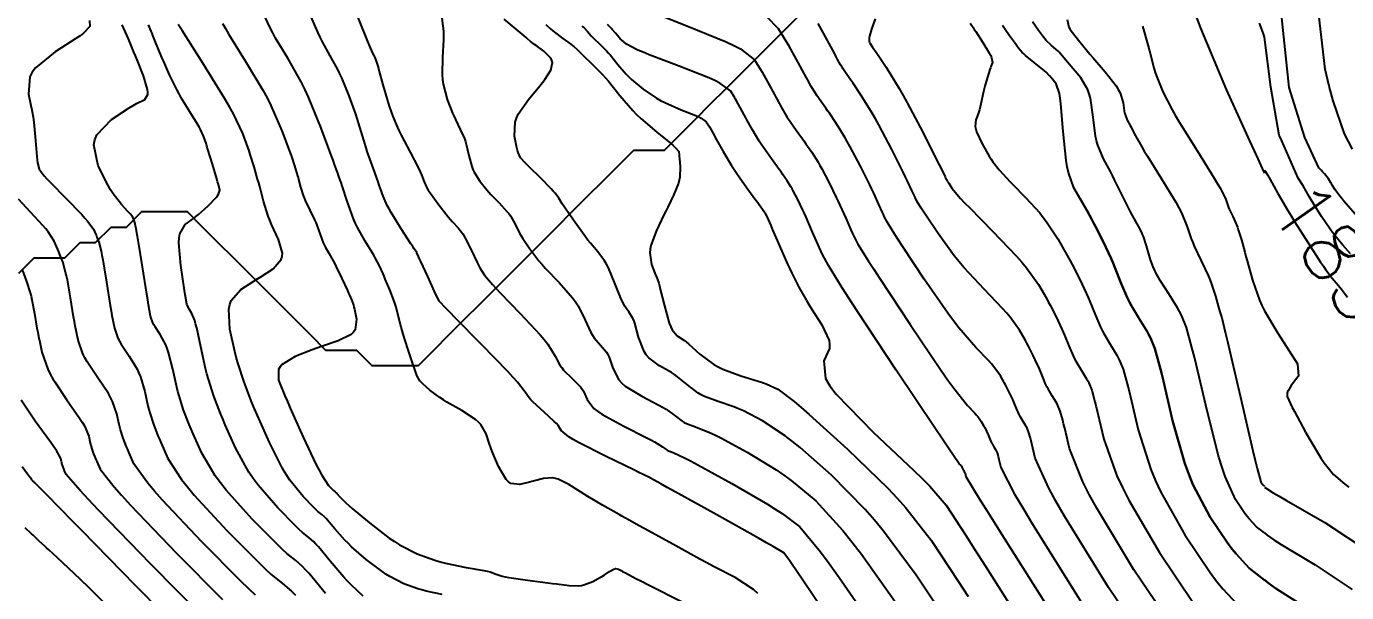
# Model space of a CAD drawing. Header units: metres. Extents: x 837117 to 838479, y 1189012 to 1191015.
# Drawn here: x 837919.5 to 838005.3, y 1189272.6 to 1189309.5 of the extents above; entities that cross this region are included whole.
import ezdxf

# ---------------------------------------------------------------- set-up
doc = ezdxf.new("R2010")
doc.units = ezdxf.units.M
doc.header["$LTSCALE"] = 0.3
for name, color, linetype in [('COTAS 10', 1, 'Continuous'), ('COTAS INT', 252, 'Continuous'), ('DRENAJE', 5, 'Continuous')]:
    doc.layers.add(name, color=color, linetype=linetype)
doc.styles.get("Standard").update_dxf_attribs({"font": 'simplex.shx'})

msp = doc.modelspace()

# ---------------------------------------------------------------- linework, layer by layer
at = {"layer": 'COTAS 10'}
for points in [[(837940.883, 1189310.4), (837941.536, 1189308.789), (837941.668, 1189308.47), (837941.778, 1189308.207), (837942.001, 1189307.715), (837942.085, 1189307.566), (837942.108, 1189307.518), (837942.131, 1189307.467), (837942.215, 1189307.261), (837942.336, 1189306.879), (837942.383, 1189306.717), (837942.436, 1189306.53), (837942.675, 1189305.655), (837942.94, 1189304.71), (837943.009, 1189304.479), (837943.077, 1189304.262), (837943.306, 1189303.592), (837943.613, 1189302.882), (837943.729, 1189302.641), (837943.859, 1189302.379), (837944.442, 1189301.272), (837944.991, 1189300.226), (837945.1, 1189300.004), (837945.19, 1189299.811), (837945.357, 1189299.356), (837945.53, 1189298.966), (837945.623, 1189298.814), (837945.735, 1189298.642), (837946.305, 1189297.862), (837946.921, 1189297.079), (837947.063, 1189296.906), (837947.193, 1189296.752), (837947.558, 1189296.353), (837947.864, 1189295.961), (837947.956, 1189295.811), (837948.052, 1189295.643), (837948.425, 1189294.89), (837948.796, 1189294.114), (837948.89, 1189293.933), (837948.98, 1189293.766), (837949.275, 1189293.285), (837949.797, 1189292.667), (837950.031, 1189292.414), (837950.302, 1189292.125), (837951.605, 1189290.786), (837952.899, 1189289.406), (837953.165, 1189289.091), (837953.391, 1189288.805), (837953.876, 1189288.016), (837954.182, 1189287.429), (837954.295, 1189287.27), (837954.42, 1189287.113), (837954.977, 1189286.559), (837955.514, 1189286.022), (837955.627, 1189285.875), (837955.724, 1189285.728), (837955.946, 1189285.206), (837956.387, 1189284.622), (837956.622, 1189284.437), (837956.906, 1189284.243), (837958.341, 1189283.455), (837959.793, 1189282.731), (837960.089, 1189282.575), (837960.338, 1189282.44), (837960.852, 1189282.114), (837961.087, 1189281.937), (837961.16, 1189281.896), (837961.236, 1189281.858), (837961.54, 1189281.747), (837962.326, 1189281.384), (837962.706, 1189281.186), (837963.156, 1189280.947), (837965.368, 1189279.732), (837967.669, 1189278.393), (837968.176, 1189278.076), (837968.626, 1189277.781), (837969.78, 1189276.91), (837971.119, 1189275.292), (837971.685, 1189274.526), (837972.336, 1189273.624), (837975.392, 1189269.219)], [(838000, 1189299.902), (837999.985, 1189299.956), (837999.983, 1189299.963), (837999.982, 1189299.964), (837999.982, 1189299.966), (837999.979, 1189299.971), (837999.977, 1189299.976), (837999.977, 1189299.977), (837999.976, 1189299.978), (837999.975, 1189299.982), (837999.972, 1189299.989), (837999.97, 1189299.992), (837999.968, 1189299.996), (837999.957, 1189300.013), (837999.574, 1189300.845), (837999.337, 1189301.362), (837999.044, 1189302.003), (837997.513, 1189305.355), (837995.843, 1189309.343), (837995.462, 1189310.385)], [(837941.39, 1189272.419), (837940.599, 1189273.15), (837940.369, 1189273.387), (837940.134, 1189273.64), (837939.247, 1189274.682), (837938.474, 1189275.612), (837938.311, 1189275.795), (837938.171, 1189275.946), (837937.851, 1189276.22), (837937.434, 1189276.554), (837937.233, 1189276.743), (837936.995, 1189276.973), (837935.828, 1189278.15), (837934.551, 1189279.631), (837934.244, 1189280.053), (837933.957, 1189280.479), (837933.089, 1189282.061), (837932.424, 1189283.558), (837932.265, 1189283.931), (837932.117, 1189284.286), (837931.675, 1189285.42), (837931.321, 1189286.528), (837931.228, 1189286.867), (837931.138, 1189287.22), (837930.833, 1189288.613), (837930.564, 1189289.856), (837930.496, 1189290.115), (837930.432, 1189290.336), (837930.223, 1189290.829), (837930.063, 1189291.068), (837930.028, 1189291.13), (837929.999, 1189291.19), (837929.929, 1189291.392), (837929.841, 1189291.893), (837929.8, 1189292.141), (837929.753, 1189292.437), (837929.521, 1189293.901), (837929.397, 1189295.392), (837929.418, 1189295.704), (837929.462, 1189295.973), (837929.818, 1189296.581), (837930.357, 1189296.964), (837930.516, 1189297.09), (837930.679, 1189297.225), (837931.305, 1189297.788), (837931.821, 1189298.324), (837931.915, 1189298.441), (837931.988, 1189298.546), (837932.078, 1189298.814), (837931.975, 1189299.181), (837931.926, 1189299.348), (837931.869, 1189299.544), (837931.59, 1189300.488), (837931.297, 1189301.457), (837931.231, 1189301.668), (837931.172, 1189301.855), (837931.013, 1189302.326), (837930.805, 1189302.755), (837930.715, 1189302.916), (837930.611, 1189303.095), (837930.118, 1189303.892), (837929.561, 1189304.819), (837929.416, 1189305.08), (837929.275, 1189305.343), (837928.801, 1189306.307), (837928.395, 1189307.208), (837928.298, 1189307.431), (837928.207, 1189307.642), (837927.934, 1189308.312), (837927.716, 1189308.865), (837927.66, 1189309.004), (837927.606, 1189309.137), (837927.427, 1189309.564)], [(837986.551, 1189270.683), (837982.824, 1189276.576), (837982.11, 1189277.712), (837981.534, 1189278.633), (837980.604, 1189280.165), (837980.578, 1189280.275), (837980.572, 1189280.298), (837980.567, 1189280.319), (837980.554, 1189280.367), (837980.542, 1189280.396), (837980.537, 1189280.405), (837980.533, 1189280.414), (837980.511, 1189280.448), (837980.489, 1189280.486), (837980.483, 1189280.496), (837980.478, 1189280.507), (837980.46, 1189280.549), (837980.442, 1189280.593), (837980.437, 1189280.606), (837980.431, 1189280.618), (837980.409, 1189280.666), (837980.383, 1189280.716), (837980.367, 1189280.746), (837980.336, 1189280.802), (837980.286, 1189280.87), (837980.267, 1189280.893), (837980.245, 1189280.918), (837980.146, 1189281.021), (837979.448, 1189282.024), (837979.048, 1189282.616), (837978.559, 1189283.345), (837976.047, 1189287.112), (837973.487, 1189290.985), (837972.968, 1189291.781), (837972.531, 1189292.457), (837971.637, 1189293.898), (837971.261, 1189294.634), (837971.151, 1189294.865), (837971.038, 1189295.109), (837970.607, 1189296.086), (837970.185, 1189297.054), (837970.079, 1189297.29), (837969.976, 1189297.514), (837969.641, 1189298.21), (837969.349, 1189298.766), (837969.274, 1189298.901), (837969.201, 1189299.029), (837968.957, 1189299.423), (837968.663, 1189299.847), (837968.558, 1189299.993), (837968.443, 1189300.153), (837967.945, 1189300.833), (837967.412, 1189301.586), (837967.275, 1189301.792), (837967.143, 1189301.996), (837966.708, 1189302.721), (837966.338, 1189303.382), (837966.248, 1189303.545), (837966.164, 1189303.7), (837965.902, 1189304.186), (837965.665, 1189304.613), (837965.597, 1189304.73), (837965.527, 1189304.847), (837965.262, 1189305.265), (837964.586, 1189305.764), (837964.256, 1189305.932), (837963.864, 1189306.113), (837961.934, 1189306.874), (837959.989, 1189307.607), (837959.588, 1189307.771), (837959.247, 1189307.917), (837958.509, 1189308.302), (837958.186, 1189308.575), (837958.107, 1189308.651), (837958.031, 1189308.728), (837957.793, 1189309.004), (837957.587, 1189309.261), (837957.531, 1189309.325), (837957.477, 1189309.385), (837957.285, 1189309.579)], [(837980.861, 1189309.663), (837981.041, 1189309.387), (837981.123, 1189309.262), (837981.219, 1189309.115), (837981.682, 1189308.413), (837982.114, 1189307.702), (837982.19, 1189307.551), (837982.247, 1189307.42), (837982.297, 1189307.111), (837982.203, 1189306.855), (837982.17, 1189306.757), (837982.134, 1189306.647), (837981.976, 1189306.152), (837981.809, 1189305.567), (837981.766, 1189305.4), (837981.726, 1189305.231), (837981.591, 1189304.606), (837981.46, 1189304.028), (837981.421, 1189303.89), (837981.38, 1189303.761), (837981.223, 1189303.375), (837981.184, 1189302.939), (837981.219, 1189302.779), (837981.273, 1189302.603), (837981.63, 1189301.823), (837982.094, 1189301.021), (837982.215, 1189300.83), (837982.333, 1189300.653), (837982.734, 1189300.124), (837983.231, 1189299.58), (837983.41, 1189299.393), (837983.606, 1189299.19), (837984.464, 1189298.324), (837985.376, 1189297.324), (837985.607, 1189297.036), (837985.828, 1189296.743), (837986.549, 1189295.645), (837987.169, 1189294.551), (837987.328, 1189294.261), (837987.48, 1189293.976), (837987.982, 1189292.994), (837988.416, 1189292.069), (837988.526, 1189291.821), (837988.632, 1189291.575), (837988.977, 1189290.715), (837989.324, 1189289.904), (837989.43, 1189289.689), (837989.541, 1189289.479), (837989.981, 1189288.753), (837990.394, 1189288.084), (837990.488, 1189287.909), (837990.574, 1189287.739), (837990.813, 1189287.16), (837991.073, 1189286.223), (837991.173, 1189285.826), (837991.284, 1189285.37), (837991.786, 1189283.229), (837992.601, 1189280.644), (837992.911, 1189279.908), (837993.257, 1189279.163), (837994.807, 1189276.402), (837996.468, 1189273.944), (837996.882, 1189273.391), (837997.278, 1189272.893), (837998.545, 1189271.553)], [(838000, 1189300.096), (838000.018, 1189300.068), (838000.036, 1189300.042), (838000.04, 1189300.036), (838000.045, 1189300.03), (838000.06, 1189300.014), (838000.189, 1189299.794), (838000.265, 1189299.66), (838000.359, 1189299.494), (838000.844, 1189298.633), (838001.513, 1189297.483), (838001.722, 1189297.136), (838001.943, 1189296.777), (838002.826, 1189295.375), (838003.645, 1189294.123), (838003.825, 1189293.858), (838003.984, 1189293.628), (838004.388, 1189293.094), (838004.656, 1189292.787), (838004.802, 1189292.613), (838005.061, 1189292.292), (838005.314, 1189291.952), (838005.383, 1189291.853)], [(837931.058, 1189270.99), (837927.584, 1189274.494), (837924.189, 1189278.012), (837923.531, 1189278.705), (837922.996, 1189279.277), (837922.081, 1189280.328), (837921.975, 1189280.566), (837921.95, 1189280.625), (837921.926, 1189280.681), (837921.856, 1189280.861), (837921.799, 1189281.038), (837921.785, 1189281.092), (837921.77, 1189281.148), (837921.722, 1189281.369), (837921.441, 1189281.883), (837921.28, 1189282.124), (837921.083, 1189282.407), (837920.071, 1189283.784), (837919.15, 1189285.16)]]:
    msp.add_lwpolyline(points, dxfattribs=at)
at = {"layer": 'COTAS INT'}
for points in [[(838005.723, 1189301.466), (838005.188, 1189302.469), (838004.449, 1189304.613), (838004.202, 1189305.564), (838003.937, 1189306.67), (838003.095, 1189314.003)], [(838006.504, 1189296.544), (838005.152, 1189298.096), (838005.014, 1189298.261), (838004.892, 1189298.412), (838004.583, 1189298.831), (838004.391, 1189299.135), (838004.343, 1189299.213), (838004.297, 1189299.289), (838004.152, 1189299.539), (838003.905, 1189299.86), (838003.796, 1189299.98), (838003.669, 1189300.114), (838003.52, 1189300.261), (838002.613, 1189302.238), (838001.592, 1189305.482), (838000.871, 1189312.511)], [(837923.6, 1189309.846), (837923.621, 1189309.444), (837923.204, 1189309.017), (837922.982, 1189308.85), (837922.714, 1189308.661), (837921.361, 1189307.8), (837920.089, 1189306.77), (837919.872, 1189306.474), (837919.712, 1189306.175), (837919.625, 1189305.054), (837919.874, 1189303.89), (837919.928, 1189303.563), (837919.975, 1189303.234), (837920.089, 1189302.026), (837920.167, 1189300.997), (837920.191, 1189300.781), (837920.216, 1189300.594), (837920.318, 1189300.165), (837920.65, 1189299.733), (837920.82, 1189299.543), (837921.025, 1189299.324), (837922.051, 1189298.279), (837923.086, 1189297.214), (837923.297, 1189296.982), (837923.476, 1189296.777), (837923.849, 1189296.262), (837923.999, 1189295.929), (837924.038, 1189295.838), (837924.076, 1189295.748), (837924.201, 1189295.427), (837924.348, 1189294.834), (837924.399, 1189294.572), (837924.455, 1189294.268), (837924.695, 1189292.819), (837924.939, 1189291.312), (837924.996, 1189290.972), (837925.05, 1189290.665), (837925.21, 1189289.833), (837925.437, 1189289.18), (837925.533, 1189288.986), (837925.644, 1189288.785), (837926.162, 1189288.011), (837926.692, 1189287.164), (837926.81, 1189286.918), (837926.915, 1189286.667), (837927.189, 1189285.715), (837927.391, 1189284.791), (837927.451, 1189284.557), (837927.512, 1189284.332), (837927.747, 1189283.596), (837928.041, 1189282.844), (837928.139, 1189282.608), (837928.244, 1189282.361), (837928.686, 1189281.367), (837929.573, 1189279.998), (837929.959, 1189279.514), (837930.406, 1189278.984), (837932.53, 1189276.688), (837934.62, 1189274.58), (837935.046, 1189274.168), (837935.406, 1189273.83), (837936.152, 1189273.232), (837936.726, 1189272.741), (837936.977, 1189272.471)], [(837967.048, 1189272.582), (837966.758, 1189272.839), (837965.569, 1189273.618), (837964.158, 1189274.35), (837963.728, 1189274.579), (837963.28, 1189274.819), (837961.518, 1189275.781), (837959.942, 1189276.651), (837959.328, 1189276.991), (837958.684, 1189277.347), (837958.209, 1189277.614), (837958.032, 1189277.715), (837957.835, 1189277.829), (837956.956, 1189278.337), (837956.005, 1189278.897), (837955.762, 1189279.043), (837955.528, 1189279.186), (837954.754, 1189279.668), (837954.065, 1189280.008), (837953.885, 1189280.06), (837953.708, 1189280.094), (837953.108, 1189280.067), (837952.525, 1189279.918), (837952.36, 1189279.875), (837952.194, 1189279.831), (837951.579, 1189279.666), (837950.985, 1189279.741), (837950.832, 1189279.849), (837950.683, 1189279.995), (837950.187, 1189280.833), (837949.781, 1189281.82), (837949.689, 1189282.06), (837949.606, 1189282.284), (837949.383, 1189282.971), (837949.041, 1189283.561), (837948.883, 1189283.724), (837948.698, 1189283.887), (837947.804, 1189284.474), (837946.833, 1189285.033), (837946.6, 1189285.179), (837946.383, 1189285.319), (837945.728, 1189285.793), (837945.261, 1189286.212), (837945.163, 1189286.318), (837945.078, 1189286.42), (837944.883, 1189286.753), (837944.727, 1189287.203), (837944.667, 1189287.379), (837944.599, 1189287.578), (837944.292, 1189288.482), (837943.982, 1189289.441), (837943.913, 1189289.676), (837943.851, 1189289.896), (837943.684, 1189290.579), (837943.525, 1189291.207), (837943.467, 1189291.393), (837943.403, 1189291.585), (837943.124, 1189292.321), (837942.826, 1189293.031), (837942.751, 1189293.206), (837942.679, 1189293.371), (837942.444, 1189293.889), (837942.171, 1189294.412), (837942.075, 1189294.581), (837941.969, 1189294.759), (837941.512, 1189295.489), (837941.02, 1189296.372), (837940.891, 1189296.647), (837940.767, 1189296.936), (837940.345, 1189298.088), (837940.019, 1189299.098), (837939.953, 1189299.296), (837939.899, 1189299.459), (837939.794, 1189299.753), (837939.765, 1189299.815), (837939.758, 1189299.831), (837939.752, 1189299.847), (837939.735, 1189299.901), (837939.722, 1189299.95), (837939.718, 1189299.963), (837939.715, 1189299.975), (837939.703, 1189300.017), (837939.534, 1189300.475), (837939.432, 1189300.749), (837939.305, 1189301.088), (837938.649, 1189302.843), (837937.822, 1189304.861), (837937.588, 1189305.366), (837937.352, 1189305.846), (837936.483, 1189307.385), (837935.694, 1189308.693), (837935.509, 1189309.029), (837935.339, 1189309.352), (837934.844, 1189310.425)], [(837971.277, 1189271.518), (837969.982, 1189273.456), (837969.246, 1189274.529), (837969.1, 1189274.739), (837968.979, 1189274.912), (837968.748, 1189275.22), (837968.036, 1189275.637), (837967.612, 1189275.878), (837967.089, 1189276.172), (837964.377, 1189277.689), (837961.676, 1189279.194), (837961.159, 1189279.482), (837960.743, 1189279.714), (837960.073, 1189280.083), (837960.059, 1189280.088), (837960.055, 1189280.09), (837960.052, 1189280.092), (837960.041, 1189280.101), (837959.597, 1189280.32), (837959.32, 1189280.455), (837958.977, 1189280.622), (837957.185, 1189281.494), (837955.384, 1189282.411), (837955.036, 1189282.607), (837954.752, 1189282.777), (837954.272, 1189283.181), (837954.063, 1189283.512), (837953.951, 1189283.637), (837953.816, 1189283.775), (837953.132, 1189284.394), (837952.438, 1189285.023), (837952.296, 1189285.168), (837952.176, 1189285.301), (837951.924, 1189285.675), (837951.422, 1189286.328), (837951.144, 1189286.637), (837950.806, 1189287.001), (837949.083, 1189288.778), (837947.373, 1189290.508), (837947.044, 1189290.843), (837946.777, 1189291.116), (837946.331, 1189291.58), (837946.192, 1189291.861), (837946.118, 1189292.018), (837946.03, 1189292.21), (837945.583, 1189293.189), (837945.143, 1189294.158), (837945.059, 1189294.342), (837944.991, 1189294.491), (837944.883, 1189294.728), (837944.881, 1189294.731), (837944.879, 1189294.733), (837944.878, 1189294.735), (837944.87, 1189294.745), (837944.711, 1189294.989), (837944.613, 1189295.139), (837944.493, 1189295.325), (837943.865, 1189296.294), (837943.211, 1189297.349), (837943.074, 1189297.589), (837942.955, 1189297.807), (837942.686, 1189298.407), (837942.5, 1189298.955), (837942.434, 1189299.141), (837942.362, 1189299.341), (837942.051, 1189300.185), (837941.729, 1189301.085), (837941.65, 1189301.321), (837941.576, 1189301.551), (837941.347, 1189302.334), (837941.093, 1189303.185), (837941.003, 1189303.459), (837940.904, 1189303.749), (837940.476, 1189304.933), (837939.993, 1189306.12), (837939.859, 1189306.412), (837939.725, 1189306.688), (837939.242, 1189307.55), (837938.736, 1189308.45), (837938.589, 1189308.75), (837938.437, 1189309.071), (837937.864, 1189310.412)], [(837946.501, 1189310.014), (837946.605, 1189309.13), (837946.615, 1189308.858), (837946.616, 1189308.574), (837946.551, 1189307.45), (837946.525, 1189306.297), (837946.551, 1189305.994), (837946.591, 1189305.699), (837946.856, 1189304.695), (837947.204, 1189303.815), (837947.297, 1189303.599), (837947.388, 1189303.395), (837947.703, 1189302.757), (837947.974, 1189302.157), (837948.036, 1189301.977), (837948.094, 1189301.79), (837948.257, 1189301.066), (837948.445, 1189300.344), (837948.517, 1189300.159), (837948.598, 1189299.979), (837948.966, 1189299.385), (837949.419, 1189298.833), (837949.554, 1189298.68), (837949.694, 1189298.528), (837950.233, 1189297.977), (837950.737, 1189297.43), (837950.854, 1189297.279), (837950.961, 1189297.129), (837951.268, 1189296.59), (837951.562, 1189296.019), (837951.661, 1189295.848), (837951.768, 1189295.672), (837952.22, 1189294.99), (837952.818, 1189294.218), (837953.017, 1189293.984), (837953.232, 1189293.741), (837954.128, 1189292.795), (837954.992, 1189291.811), (837955.186, 1189291.546), (837955.361, 1189291.283), (837955.828, 1189290.358), (837956.187, 1189289.556), (837956.293, 1189289.371), (837956.403, 1189289.202), (837956.822, 1189288.725), (837957.212, 1189288.268), (837957.302, 1189288.113), (837957.385, 1189287.944), (837957.621, 1189287.23), (837958.022, 1189286.467), (837958.209, 1189286.268), (837958.429, 1189286.074), (837959.497, 1189285.416), (837960.609, 1189284.839), (837960.857, 1189284.696), (837961.079, 1189284.56), (837961.664, 1189284.127), (837962.122, 1189283.782), (837962.264, 1189283.701), (837962.413, 1189283.627), (837963.007, 1189283.411), (837963.91, 1189283.054), (837964.253, 1189282.891), (837964.636, 1189282.7), (837966.358, 1189281.775), (837968.249, 1189280.615), (837968.739, 1189280.274), (837969.215, 1189279.926), (837970.813, 1189278.599), (837972.579, 1189276.671), (837973.161, 1189275.943), (837973.783, 1189275.131), (837976.366, 1189271.498)], [(837979.524, 1189270.513), (837977.34, 1189273.777), (837975.23, 1189276.638), (837974.637, 1189277.359), (837974.039, 1189278.049), (837971.845, 1189280.288), (837969.804, 1189282.07), (837969.303, 1189282.473), (837968.829, 1189282.836), (837967.348, 1189283.818), (837966.116, 1189284.452), (837965.799, 1189284.596), (837965.493, 1189284.725), (837964.475, 1189285.075), (837963.59, 1189285.396), (837963.368, 1189285.507), (837963.157, 1189285.627), (837962.475, 1189286.14), (837961.821, 1189286.679), (837961.626, 1189286.816), (837961.425, 1189286.948), (837960.652, 1189287.377), (837959.951, 1189287.905), (837959.795, 1189288.098), (837959.656, 1189288.312), (837959.296, 1189289.255), (837959.046, 1189290.16), (837958.978, 1189290.351), (837958.91, 1189290.515), (837958.667, 1189290.89), (837958.385, 1189291.292), (837958.292, 1189291.473), (837958.193, 1189291.684), (837957.78, 1189292.7), (837957.33, 1189293.76), (837957.207, 1189294), (837957.085, 1189294.217), (837956.65, 1189294.803), (837956.161, 1189295.358), (837956.004, 1189295.554), (837955.839, 1189295.768), (837955.164, 1189296.696), (837954.556, 1189297.578), (837954.432, 1189297.763), (837954.328, 1189297.924), (837954.11, 1189298.291), (837953.87, 1189298.615), (837953.751, 1189298.748), (837953.609, 1189298.899), (837952.908, 1189299.602), (837952.194, 1189300.304), (837952.045, 1189300.455), (837951.917, 1189300.587), (837951.627, 1189300.909), (837951.473, 1189301.247), (837951.431, 1189301.389), (837951.388, 1189301.553), (837951.235, 1189302.32), (837951.28, 1189303.238), (837951.363, 1189303.496), (837951.476, 1189303.756), (837952.138, 1189304.71), (837952.884, 1189305.589), (837953.051, 1189305.801), (837953.2, 1189306), (837953.593, 1189306.607), (837953.693, 1189307.112), (837953.658, 1189307.247), (837953.596, 1189307.38), (837953.143, 1189307.84), (837952.626, 1189308.208), (837952.524, 1189308.283), (837952.438, 1189308.345), (837952.276, 1189308.472), (837952.083, 1189308.64), (837951.979, 1189308.729), (837951.853, 1189308.835), (837951.215, 1189309.372), (837950.565, 1189309.926)], [(837960.193, 1189310.375), (837962.54, 1189309.439), (837964.987, 1189308.458), (837965.49, 1189308.217), (837965.917, 1189307.99), (837966.825, 1189307.277), (837967.224, 1189306.646), (837967.33, 1189306.47), (837967.433, 1189306.293), (837967.79, 1189305.648), (837968.126, 1189305.02), (837968.216, 1189304.854), (837968.305, 1189304.691), (837968.617, 1189304.13), (837968.944, 1189303.585), (837969.043, 1189303.431), (837969.146, 1189303.277), (837969.546, 1189302.71), (837969.961, 1189302.14), (837970.072, 1189301.983), (837970.181, 1189301.827), (837970.564, 1189301.267), (837970.962, 1189300.624), (837971.081, 1189300.416), (837971.204, 1189300.195), (837971.679, 1189299.288), (837972.15, 1189298.331), (837972.27, 1189298.079), (837972.385, 1189297.832), (837972.761, 1189296.984), (837973.094, 1189296.23), (837973.181, 1189296.043), (837973.266, 1189295.865), (837973.555, 1189295.297), (837974.244, 1189294.187), (837974.581, 1189293.666), (837974.981, 1189293.053), (837976.954, 1189290.068), (837978.978, 1189287.077), (837979.41, 1189286.46), (837979.787, 1189285.935), (837980.688, 1189284.802), (837981.152, 1189284.318), (837981.254, 1189284.202), (837981.345, 1189284.094), (837981.578, 1189283.77), (837981.728, 1189283.507), (837981.766, 1189283.437), (837981.803, 1189283.368), (837981.923, 1189283.131), (837982.028, 1189282.909), (837982.055, 1189282.849), (837982.08, 1189282.789), (837982.163, 1189282.582), (837982.247, 1189282.387), (837982.273, 1189282.335), (837982.299, 1189282.284), (837982.405, 1189282.109), (837982.505, 1189281.948), (837982.528, 1189281.906), (837982.548, 1189281.865), (837982.606, 1189281.725), (837982.669, 1189281.5), (837982.693, 1189281.404), (837982.719, 1189281.294), (837982.84, 1189280.778), (837983.747, 1189279.035), (837984.27, 1189278.151), (837984.91, 1189277.094), (837988.203, 1189271.827)], [(837993.098, 1189268.168), (837989.854, 1189272.97), (837986.997, 1189277.611), (837986.43, 1189278.59), (837985.961, 1189279.437), (837985.077, 1189281.391), (837984.861, 1189282.313), (837984.813, 1189282.51), (837984.77, 1189282.68), (837984.658, 1189283.084), (837984.555, 1189283.333), (837984.518, 1189283.407), (837984.477, 1189283.482), (837984.299, 1189283.77), (837984.11, 1189284.083), (837984.062, 1189284.174), (837984.016, 1189284.266), (837983.867, 1189284.616), (837983.718, 1189284.986), (837983.673, 1189285.092), (837983.625, 1189285.199), (837983.438, 1189285.597), (837983.222, 1189286.02), (837983.156, 1189286.143), (837983.088, 1189286.268), (837982.821, 1189286.739), (837982.404, 1189287.318), (837982.242, 1189287.511), (837982.059, 1189287.718), (837981.229, 1189288.583), (837980.127, 1189289.846), (837979.772, 1189290.304), (837979.396, 1189290.809), (837977.86, 1189293.024), (837976.475, 1189295.12), (837976.194, 1189295.551), (837975.957, 1189295.917), (837975.473, 1189296.697), (837975.27, 1189297.096), (837975.21, 1189297.221), (837975.149, 1189297.352), (837974.916, 1189297.881), (837974.584, 1189298.61), (837974.461, 1189298.867), (837974.324, 1189299.149), (837973.718, 1189300.367), (837973.058, 1189301.625), (837972.888, 1189301.931), (837972.722, 1189302.219), (837972.171, 1189303.111), (837971.7, 1189303.808), (837971.586, 1189303.974), (837971.478, 1189304.128), (837971.148, 1189304.588), (837970.88, 1189304.968), (837970.811, 1189305.071), (837970.745, 1189305.174), (837970.525, 1189305.54), (837970.272, 1189306), (837970.184, 1189306.163), (837970.088, 1189306.341), (837969.679, 1189307.11), (837969.201, 1189307.973), (837969.063, 1189308.21), (837968.921, 1189308.446), (837968.387, 1189309.29), (837967.628, 1189310.077)], [(837974.684, 1189309.953), (837974.448, 1189309.264), (837974.317, 1189308.815), (837974.296, 1189308.722), (837974.281, 1189308.643), (837974.283, 1189308.471), (837974.319, 1189308.403), (837974.326, 1189308.389), (837974.332, 1189308.378), (837974.343, 1189308.358), (837974.346, 1189308.352), (837974.347, 1189308.351), (837974.348, 1189308.349), (837974.352, 1189308.344), (837974.513, 1189308.103), (837974.613, 1189307.954), (837974.737, 1189307.768), (837975.385, 1189306.798), (837976.244, 1189305.41), (837976.501, 1189304.961), (837976.767, 1189304.483), (837977.795, 1189302.524), (837978.673, 1189300.784), (837978.843, 1189300.444), (837978.983, 1189300.166), (837979.224, 1189299.677), (837979.26, 1189299.596), (837979.269, 1189299.576), (837979.278, 1189299.557), (837979.309, 1189299.496), (837979.383, 1189299.377), (837979.419, 1189299.321), (837979.462, 1189299.256), (837979.674, 1189298.936), (837980.234, 1189298.274), (837980.496, 1189297.993), (837980.806, 1189297.669), (837982.312, 1189296.145), (837983.873, 1189294.517), (837984.217, 1189294.128), (837984.522, 1189293.765), (837985.306, 1189292.676), (837985.809, 1189291.79), (837985.937, 1189291.555), (837986.061, 1189291.324), (837986.467, 1189290.529), (837986.819, 1189289.779), (837986.908, 1189289.578), (837986.994, 1189289.379), (837987.274, 1189288.682), (837987.555, 1189288.025), (837987.641, 1189287.851), (837987.731, 1189287.68), (837988.087, 1189287.092), (837988.421, 1189286.55), (837988.498, 1189286.408), (837988.568, 1189286.27), (837988.761, 1189285.801), (837988.972, 1189285.042), (837989.053, 1189284.721), (837989.143, 1189284.351), (837989.549, 1189282.616), (837990.388, 1189280.241), (837990.751, 1189279.469), (837991.17, 1189278.646), (837993.156, 1189275.258), (837995.344, 1189272.019)], [(838000, 1189276.52), (837999.47, 1189276.925), (837999.009, 1189277.412), (837998.865, 1189277.594), (837998.714, 1189277.795), (837998.109, 1189278.69), (837997.43, 1189280.198), (837997.231, 1189280.786), (837997.028, 1189281.448), (837996.259, 1189284.454), (837995.567, 1189287.408), (837995.413, 1189288.037), (837995.276, 1189288.584), (837994.917, 1189289.877), (837994.587, 1189290.676), (837994.469, 1189290.911), (837994.338, 1189291.152), (837993.768, 1189292.075), (837993.217, 1189292.93), (837993.099, 1189293.128), (837992.995, 1189293.31), (837992.744, 1189293.828), (837992.584, 1189294.287), (837992.537, 1189294.431), (837992.49, 1189294.582), (837992.312, 1189295.191), (837992.122, 1189295.786), (837992.066, 1189295.929), (837992.01, 1189296.063), (837991.797, 1189296.468), (837991.509, 1189296.972), (837991.405, 1189297.169), (837991.291, 1189297.391), (837990.79, 1189298.4), (837990.249, 1189299.487), (837990.108, 1189299.759), (837989.972, 1189300.019), (837989.515, 1189300.851), (837989.152, 1189301.722), (837989.075, 1189302.007), (837989.009, 1189302.31), (837988.855, 1189303.56), (837988.678, 1189304.786), (837988.598, 1189305.074), (837988.503, 1189305.34), (837988.046, 1189306.113), (837987.545, 1189306.694), (837987.422, 1189306.838), (837987.307, 1189306.976), (837986.949, 1189307.413), (837986.633, 1189307.778), (837986.545, 1189307.869), (837986.456, 1189307.957), (837986.132, 1189308.239), (837985.804, 1189308.54), (837985.712, 1189308.64), (837985.621, 1189308.747), (837985.29, 1189309.193), (837984.911, 1189309.743)], [(837987.173, 1189309.913), (837987.265, 1189309.411), (837987.367, 1189309.245), (837987.428, 1189309.161), (837987.503, 1189309.06), (837987.895, 1189308.559), (837988.457, 1189307.874), (837988.639, 1189307.656), (837988.834, 1189307.427), (837989.634, 1189306.5), (837990.346, 1189305.581), (837990.485, 1189305.356), (837990.599, 1189305.145), (837990.799, 1189304.49), (837990.863, 1189303.971), (837990.891, 1189303.845), (837990.923, 1189303.727), (837991.073, 1189303.365), (837991.263, 1189303.02), (837991.32, 1189302.912), (837991.378, 1189302.799), (837991.603, 1189302.347), (837992.008, 1189301.621), (837992.18, 1189301.335), (837992.378, 1189301.012), (837993.307, 1189299.538), (837994.23, 1189298.017), (837994.424, 1189297.664), (837994.591, 1189297.34), (837994.97, 1189296.419), (837995.232, 1189295.638), (837995.326, 1189295.403), (837995.428, 1189295.16), (837995.874, 1189294.216), (837996.324, 1189293.256), (837996.429, 1189293.003), (837996.526, 1189292.755), (837996.804, 1189291.908), (837997.003, 1189291.199), (837997.049, 1189291.039), (837997.091, 1189290.895), (837997.212, 1189290.503), (837997.467, 1189289.494), (837997.594, 1189288.96), (837997.745, 1189288.315), (837998.495, 1189285.067), (837999.242, 1189281.85), (837999.392, 1189281.225), (837999.516, 1189280.716), (837999.761, 1189279.834), (837999.837, 1189279.721), (837999.856, 1189279.695), (837999.874, 1189279.672), (837999.933, 1189279.611), (838000, 1189279.562)], [(837938.949, 1189272.58), (837937.871, 1189273.878), (837937.644, 1189274.133), (837937.448, 1189274.343), (837937.001, 1189274.726), (837936.42, 1189275.192), (837936.14, 1189275.455), (837935.808, 1189275.776), (837934.179, 1189277.419), (837932.479, 1189279.307), (837932.101, 1189279.783), (837931.765, 1189280.239), (837930.887, 1189281.714), (837930.334, 1189282.959), (837930.202, 1189283.27), (837930.079, 1189283.565), (837929.711, 1189284.508), (837929.416, 1189285.43), (837929.339, 1189285.712), (837929.265, 1189286.006), (837929.011, 1189287.164), (837928.739, 1189288.261), (837928.653, 1189288.516), (837928.562, 1189288.75), (837928.192, 1189289.42), (837927.853, 1189289.927), (837927.781, 1189290.058), (837927.718, 1189290.185), (837927.569, 1189290.613), (837927.434, 1189291.351), (837927.38, 1189291.674), (837927.318, 1189292.049), (837927.034, 1189293.831), (837926.758, 1189295.56), (837926.701, 1189295.901), (837926.653, 1189296.182), (837926.55, 1189296.701), (837926.498, 1189296.832), (837926.483, 1189296.869), (837926.467, 1189296.906), (837926.406, 1189297.042), (837926.254, 1189297.252), (837926.181, 1189297.336), (837926.094, 1189297.43), (837925.672, 1189297.865), (837925.129, 1189298.561), (837924.967, 1189298.82), (837924.8, 1189299.108), (837924.155, 1189300.388), (837923.874, 1189301.744), (837923.937, 1189302.08), (837924.061, 1189302.399), (837925.017, 1189303.407), (837926.173, 1189304.152), (837926.424, 1189304.305), (837926.644, 1189304.435), (837927.188, 1189304.71), (837927.385, 1189305.021), (837927.386, 1189305.173), (837927.365, 1189305.354), (837927.096, 1189306.247), (837926.692, 1189307.271), (837926.585, 1189307.534), (837926.481, 1189307.789), (837926.125, 1189308.637), (837925.803, 1189309.37), (837925.72, 1189309.552)], [(837946.53, 1189272.529), (837945.477, 1189272.743), (837945.202, 1189272.816), (837944.934, 1189272.894), (837944.026, 1189273.222), (837943.128, 1189273.685), (837942.867, 1189273.848), (837942.6, 1189274.026), (837941.59, 1189274.795), (837940.639, 1189275.628), (837940.41, 1189275.846), (837940.196, 1189276.059), (837939.544, 1189276.784), (837939.077, 1189277.347), (837938.979, 1189277.457), (837938.894, 1189277.548), (837938.7, 1189277.714), (837938.448, 1189277.916), (837938.327, 1189278.03), (837938.183, 1189278.169), (837937.477, 1189278.881), (837936.624, 1189279.955), (837936.387, 1189280.322), (837936.149, 1189280.72), (837935.291, 1189282.407), (837934.514, 1189284.156), (837934.328, 1189284.592), (837934.156, 1189285.007), (837933.639, 1189286.331), (837933.234, 1189287.58), (837933.131, 1189287.947), (837933.033, 1189288.323), (837932.714, 1189289.759), (837932.648, 1189291.068), (837932.71, 1189291.364), (837932.805, 1189291.631), (837933.439, 1189292.357), (837934.282, 1189292.891), (837934.51, 1189293.037), (837934.736, 1189293.182), (837935.532, 1189293.699), (837936.06, 1189294.302), (837936.118, 1189294.501), (837936.136, 1189294.714), (837935.881, 1189295.601), (837935.423, 1189296.579), (837935.314, 1189296.85), (837935.213, 1189297.121), (837934.909, 1189298.101), (837934.66, 1189299.039), (837934.593, 1189299.284), (837934.527, 1189299.523), (837934.294, 1189300.331), (837934.043, 1189301.129), (837933.965, 1189301.362), (837933.883, 1189301.599), (837933.558, 1189302.498), (837932.948, 1189303.764), (837932.687, 1189304.232), (837932.386, 1189304.752), (837930.965, 1189307.054), (837929.611, 1189309.179), (837929.351, 1189309.587)], [(837932.241, 1189309.634), (837932.43, 1189309.308), (837932.652, 1189308.936), (837933.724, 1189307.22), (837934.869, 1189305.299), (837935.138, 1189304.799), (837935.385, 1189304.312), (837936.103, 1189302.671), (837936.594, 1189301.343), (837936.698, 1189301.056), (837936.788, 1189300.802), (837936.998, 1189300.174), (837937.121, 1189299.749), (837937.156, 1189299.624), (837937.191, 1189299.495), (837937.322, 1189299.001), (837937.495, 1189298.459), (837937.558, 1189298.299), (837937.626, 1189298.135), (837937.924, 1189297.51), (837938.233, 1189296.872), (837938.308, 1189296.699), (837938.378, 1189296.529), (837938.596, 1189295.931), (837938.795, 1189295.387), (837938.854, 1189295.25), (837938.914, 1189295.12), (837939.147, 1189294.703), (837939.427, 1189294.222), (837939.517, 1189294.051), (837939.613, 1189293.864), (837940.006, 1189293.054), (837940.367, 1189292.281), (837940.443, 1189292.116), (837940.508, 1189291.974), (837940.657, 1189291.639), (837940.751, 1189291.333), (837940.783, 1189291.208), (837940.817, 1189291.067), (837940.958, 1189290.412), (837940.87, 1189289.729), (837940.759, 1189289.57), (837940.612, 1189289.424), (837939.766, 1189289.004), (837938.673, 1189288.645), (837938.368, 1189288.537), (837938.064, 1189288.426), (837936.958, 1189287.995), (837936.118, 1189287.483), (837935.981, 1189287.322), (837935.886, 1189287.151), (837935.888, 1189286.461), (837936.299, 1189285.439), (837936.463, 1189285.058), (837936.647, 1189284.635), (837937.492, 1189282.754), (837938.342, 1189280.96), (837938.529, 1189280.592), (837938.696, 1189280.279), (837939.126, 1189279.612), (837939.371, 1189279.366), (837939.42, 1189279.318), (837939.462, 1189279.278), (837939.55, 1189279.208), (837939.617, 1189279.151), (837939.646, 1189279.119), (837939.68, 1189279.081), (837939.842, 1189278.886), (837940.258, 1189278.477), (837940.452, 1189278.304), (837940.68, 1189278.105), (837941.789, 1189277.17), (837943.075, 1189276.192), (837943.415, 1189275.965), (837943.748, 1189275.757), (837944.891, 1189275.168), (837946.047, 1189274.75), (837946.388, 1189274.651), (837946.738, 1189274.559), (837948.079, 1189274.285), (837949.23, 1189274.08), (837949.46, 1189274.03), (837949.653, 1189273.984), (837950.03, 1189273.846), (837950.422, 1189273.714), (837950.624, 1189273.673), (837950.867, 1189273.629), (837952.081, 1189273.453), (837953.395, 1189273.283), (837953.701, 1189273.244), (837953.982, 1189273.207), (837954.787, 1189273.102), (837955.412, 1189273.091), (837955.579, 1189273.114), (837955.744, 1189273.148), (837956.318, 1189273.365), (837956.824, 1189273.64), (837956.946, 1189273.711), (837957.06, 1189273.78), (837957.407, 1189274.01), (837957.677, 1189274.166), (837957.743, 1189274.187), (837957.804, 1189274.2), (837957.993, 1189274.17), (837958.161, 1189274.078), (837958.257, 1189274.024), (837958.439, 1189273.924), (837959.123, 1189273.57), (837959.489, 1189273.384), (837959.931, 1189273.158), (837962.165, 1189272.024)], [(837953.257, 1189309.568), (837953.587, 1189309.271), (837953.703, 1189309.177), (837953.83, 1189309.077), (837954.377, 1189308.675), (837954.892, 1189308.301), (837954.998, 1189308.22), (837955.089, 1189308.148), (837955.284, 1189307.971), (837955.49, 1189307.756), (837955.587, 1189307.662), (837955.702, 1189307.552), (837956.26, 1189307.03), (837956.948, 1189306.334), (837957.145, 1189306.116), (837957.344, 1189305.886), (837958.087, 1189304.962), (837958.915, 1189303.99), (837959.169, 1189303.73), (837959.433, 1189303.474), (837960.476, 1189302.581), (837961.372, 1189301.859), (837961.545, 1189301.711), (837961.684, 1189301.585), (837961.912, 1189301.316), (837961.935, 1189301.089), (837961.944, 1189300.99), (837961.955, 1189300.875), (837962.007, 1189300.329), (837961.981, 1189299.657), (837961.943, 1189299.462), (837961.892, 1189299.265), (837961.596, 1189298.521), (837961.188, 1189297.698), (837961.066, 1189297.45), (837960.94, 1189297.193), (837960.456, 1189296.194), (837960.096, 1189295.211), (837960.05, 1189294.964), (837960.026, 1189294.729), (837960.132, 1189293.973), (837960.346, 1189293.417), (837960.391, 1189293.307), (837960.429, 1189293.218), (837960.513, 1189293.055), (837960.608, 1189292.761), (837960.654, 1189292.589), (837960.707, 1189292.376), (837960.97, 1189291.279), (837961.291, 1189290.157), (837961.382, 1189289.929), (837961.473, 1189289.736), (837961.808, 1189289.338), (837962.241, 1189289.056), (837962.394, 1189288.936), (837962.562, 1189288.799), (837963.286, 1189288.153), (837964.191, 1189287.472), (837964.473, 1189287.312), (837964.767, 1189287.165), (837965.942, 1189286.739), (837967.076, 1189286.395), (837967.346, 1189286.3), (837967.596, 1189286.205), (837968.339, 1189285.861), (837969.409, 1189285.057), (837969.867, 1189284.671), (837970.394, 1189284.215), (837972.877, 1189281.978), (837975.499, 1189279.428), (837976.113, 1189278.775), (837976.678, 1189278.144), (837978.315, 1189276.057), (837980.076, 1189273.391), (837980.72, 1189272.397)], [(837955.603, 1189309.495), (837955.68, 1189309.427), (837955.753, 1189309.36), (837955.977, 1189309.119), (837956.217, 1189308.847), (837956.3, 1189308.762), (837956.389, 1189308.671), (837956.772, 1189308.304), (837957.212, 1189307.86), (837957.338, 1189307.72), (837957.466, 1189307.573), (837957.94, 1189306.983), (837958.487, 1189306.348), (837958.661, 1189306.173), (837958.844, 1189305.998), (837959.585, 1189305.369), (837960.455, 1189304.784), (837960.719, 1189304.637), (837960.993, 1189304.496), (837962.07, 1189304.04), (837963.015, 1189303.667), (837963.207, 1189303.579), (837963.368, 1189303.496), (837963.7, 1189303.252), (837963.829, 1189303.047), (837963.864, 1189302.99), (837963.897, 1189302.933), (837964.013, 1189302.724), (837964.201, 1189302.379), (837964.281, 1189302.236), (837964.372, 1189302.073), (837964.799, 1189301.312), (837965.343, 1189300.406), (837965.507, 1189300.152), (837965.677, 1189299.895), (837966.343, 1189298.955), (837966.926, 1189298.165), (837967.044, 1189298.003), (837967.144, 1189297.866), (837967.35, 1189297.579), (837967.44, 1189297.433), (837967.467, 1189297.386), (837967.495, 1189297.336), (837967.603, 1189297.131), (837967.802, 1189296.697), (837967.887, 1189296.502), (837967.986, 1189296.275), (837968.452, 1189295.188), (837968.983, 1189293.987), (837969.122, 1189293.688), (837969.257, 1189293.403), (837969.719, 1189292.498), (837970.217, 1189291.631), (837970.375, 1189291.37), (837970.542, 1189291.101), (837971.219, 1189290.054), (837971.684, 1189289.022), (837971.718, 1189288.762), (837971.711, 1189288.513), (837971.342, 1189287.708), (837971.446, 1189286.552), (837971.737, 1189286.082), (837972.142, 1189285.548), (837974.553, 1189283.077), (837977.197, 1189280.589), (837977.749, 1189280.044), (837978.224, 1189279.561), (837979.289, 1189278.336), (837980.55, 1189276.394), (837981.148, 1189275.459), (837981.854, 1189274.351), (837985.304, 1189268.915)], [(837994.221, 1189270.093), (837991.505, 1189274.114), (837989.083, 1189278.128), (837988.59, 1189279.029), (837988.174, 1189279.839), (837987.313, 1189282.004), (837987.002, 1189283.332), (837986.933, 1189283.615), (837986.871, 1189283.861), (837986.709, 1189284.443), (837986.561, 1189284.802), (837986.508, 1189284.908), (837986.449, 1189285.016), (837986.193, 1189285.431), (837985.92, 1189285.882), (837985.851, 1189286.012), (837985.785, 1189286.146), (837985.57, 1189286.649), (837985.356, 1189287.182), (837985.291, 1189287.335), (837985.222, 1189287.489), (837984.953, 1189288.063), (837984.641, 1189288.672), (837984.547, 1189288.849), (837984.449, 1189289.029), (837984.064, 1189289.708), (837983.463, 1189290.541), (837983.229, 1189290.819), (837982.966, 1189291.117), (837981.771, 1189292.364), (837980.466, 1189293.758), (837980.134, 1189294.149), (837979.815, 1189294.542), (837978.767, 1189295.98), (837977.969, 1189297.188), (837977.807, 1189297.436), (837977.67, 1189297.647), (837977.391, 1189298.097), (837977.274, 1189298.326), (837977.24, 1189298.398), (837977.205, 1189298.474), (837977.07, 1189298.779), (837976.783, 1189299.388), (837976.652, 1189299.656), (837976.498, 1189299.966), (837975.756, 1189301.446), (837974.912, 1189303.054), (837974.694, 1189303.446), (837974.483, 1189303.815), (837973.778, 1189304.954), (837973.218, 1189305.788), (837973.099, 1189305.964), (837972.995, 1189306.116), (837972.75, 1189306.466), (837972.614, 1189306.658), (837972.579, 1189306.711), (837972.545, 1189306.763), (837972.434, 1189306.949), (837972.238, 1189307.309), (837972.152, 1189307.472), (837972.05, 1189307.661), (837971.568, 1189308.572), (837970.97, 1189309.653)], [(837987.981, 1189298.295), (837988.075, 1189298.131), (837988.166, 1189297.974), (837988.457, 1189297.473), (837988.776, 1189296.89), (837988.885, 1189296.682), (837989.002, 1189296.454), (837989.496, 1189295.46), (837990.013, 1189294.359), (837990.144, 1189294.063), (837990.27, 1189293.771), (837990.681, 1189292.749), (837991.093, 1189291.784), (837991.22, 1189291.528), (837991.352, 1189291.277), (837991.874, 1189290.414), (837992.366, 1189289.618), (837992.478, 1189289.41), (837992.581, 1189289.207), (837992.865, 1189288.519), (837993.175, 1189287.403), (837993.293, 1189286.932), (837993.426, 1189286.389), (837994.022, 1189283.842), (837994.815, 1189281.046), (837995.071, 1189280.347), (837995.343, 1189279.681), (837996.458, 1189277.546), (837997.591, 1189275.87), (837997.874, 1189275.492), (837998.143, 1189275.153), (837999.007, 1189274.239), (838000, 1189273.452), (837999.007, 1189274.239), (837998.143, 1189275.153), (837997.874, 1189275.492), (837997.591, 1189275.87), (837996.458, 1189277.546), (837995.343, 1189279.681), (837995.071, 1189280.347), (837994.815, 1189281.046), (837994.022, 1189283.842), (837993.426, 1189286.389), (837993.293, 1189286.932), (837993.175, 1189287.403), (837992.865, 1189288.519), (837992.581, 1189289.207), (837992.478, 1189289.41), (837992.366, 1189289.618), (837991.874, 1189290.414), (837991.352, 1189291.277), (837991.22, 1189291.528), (837991.093, 1189291.784), (837990.681, 1189292.749), (837990.27, 1189293.771), (837990.144, 1189294.063), (837990.013, 1189294.359), (837989.496, 1189295.46), (837989.002, 1189296.454), (837988.885, 1189296.682), (837988.776, 1189296.89), (837988.457, 1189297.473), (837988.166, 1189297.974), (837988.075, 1189298.131), (837987.981, 1189298.295), (837987.603, 1189298.951), (837987.25, 1189299.945), (837987.171, 1189300.322), (837987.1, 1189300.743), (837986.911, 1189302.63), (837986.758, 1189304.428), (837986.71, 1189304.793), (837986.66, 1189305.099), (837986.458, 1189305.726), (837986.259, 1189305.956), (837986.21, 1189306.014), (837986.164, 1189306.069), (837986.022, 1189306.243), (837985.793, 1189306.468), (837985.693, 1189306.555), (837985.576, 1189306.653), (837985.023, 1189307.096), (837984.462, 1189307.555), (837984.341, 1189307.663), (837984.235, 1189307.763), (837983.978, 1189308.054), (837983.794, 1189308.32), (837983.735, 1189308.404), (837983.672, 1189308.492), (837983.416, 1189308.846), (837983.122, 1189309.258), (837983.036, 1189309.382), (837982.947, 1189309.512)], [(837992.055, 1189309.472), (837992.174, 1189309.1), (837992.507, 1189307.863), (837992.796, 1189306.753), (837992.888, 1189306.46), (837992.985, 1189306.174), (837993.379, 1189305.196), (837993.985, 1189304.035), (837994.215, 1189303.633), (837994.473, 1189303.197), (837995.633, 1189301.334), (837996.729, 1189299.583), (837996.947, 1189299.218), (837997.128, 1189298.904), (837997.472, 1189298.201), (837997.604, 1189297.808), (837997.651, 1189297.69), (837997.703, 1189297.568), (837997.927, 1189297.094), (837998.168, 1189296.558), (837998.23, 1189296.397), (837998.29, 1189296.231), (837998.49, 1189295.587), (837998.714, 1189294.772), (837998.79, 1189294.498), (837998.871, 1189294.204), (837999.214, 1189292.965), (837999.674, 1189291.649), (837999.829, 1189291.305), (837999.996, 1189290.97), (838000, 1189290.964), (838000.871, 1189289.502), (838002.132, 1189287.519), (838002.198, 1189286.719), (838002.085, 1189286.567), (838001.71, 1189286.064), (838001.53, 1189285.769), (838001.499, 1189285.694), (838001.477, 1189285.623), (838001.468, 1189285.394), (838001.678, 1189284.912), (838001.795, 1189284.682), (838001.937, 1189284.41), (838002.661, 1189283.079), (838003.481, 1189281.68), (838003.683, 1189281.365), (838003.875, 1189281.081), (838004.479, 1189280.318), (838005.21, 1189279.698), (838005.481, 1189279.505)], [(838005.58, 1189294.666), (838005.084, 1189295.234), (838004.568, 1189295.862), (838004.419, 1189296.06), (838004.269, 1189296.267), (838003.704, 1189297.103), (838003.167, 1189297.956), (838003.033, 1189298.175), (838002.905, 1189298.386), (838002.498, 1189299.086), (838002.185, 1189299.591), (838001.112, 1189302.02), (838000.952, 1189302.383), (838000.411, 1189305.507), (838000, 1189308.76), (837999.925, 1189308.97), (837999.666, 1189309.661)], [(837934.391, 1189272.468), (837933.953, 1189272.88), (837933.433, 1189273.383), (837930.882, 1189275.957), (837928.334, 1189278.66), (837927.816, 1189279.244), (837927.38, 1189279.758), (837926.484, 1189281.021), (837926.155, 1189281.762), (837926.076, 1189281.947), (837926.003, 1189282.123), (837925.784, 1189282.685), (837925.608, 1189283.234), (837925.562, 1189283.402), (837925.518, 1189283.577), (837925.367, 1189284.267), (837925.09, 1189285.072), (837924.967, 1189285.32), (837924.822, 1189285.579), (837924.132, 1189286.602), (837923.434, 1189287.644), (837923.286, 1189287.914), (837923.156, 1189288.175), (837922.851, 1189289.054), (837922.666, 1189289.979), (837922.613, 1189290.27), (837922.559, 1189290.576), (837922.356, 1189291.808), (837922.152, 1189292.977), (837922.097, 1189293.244), (837922.043, 1189293.486), (837921.852, 1189294.152), (837921.653, 1189294.664), (837921.594, 1189294.807), (837921.532, 1189294.952), (837921.291, 1189295.482), (837920.902, 1189296.099), (837920.745, 1189296.298), (837920.568, 1189296.51), (837919.754, 1189297.375), (837918.984, 1189298.213)], [(837919.231, 1189293.579), (837919.504, 1189292.878), (837919.738, 1189292.137), (837919.795, 1189291.915), (837919.849, 1189291.686), (837920.017, 1189290.797), (837920.179, 1189289.84), (837920.229, 1189289.568), (837920.282, 1189289.293), (837920.358, 1189288.927), (837920.492, 1189288.275), (837920.876, 1189287.17), (837921.038, 1189286.841), (837921.225, 1189286.502), (837921.335, 1189286.338), (837922.101, 1189285.193), (837922.953, 1189283.993), (837923.123, 1189283.722), (837923.266, 1189283.478), (837923.544, 1189282.818), (837923.644, 1189282.362), (837923.673, 1189282.247), (837923.704, 1189282.136), (837923.82, 1189281.773), (837923.964, 1189281.402), (837924.013, 1189281.286), (837924.065, 1189281.164), (837924.282, 1189280.674), (837925.188, 1189279.517), (837925.674, 1189278.975), (837926.261, 1189278.336), (837929.233, 1189275.226), (837932.245, 1189272.187)], [(837930.103, 1189269.55), (837926.582, 1189273.098), (837923.09, 1189276.685), (837922.389, 1189277.404), (837921.802, 1189278.005), (837920.643, 1189279.182), (837920.309, 1189279.511), (837920.242, 1189279.577), (837920.186, 1189279.631), (837920.079, 1189279.734), (837920.049, 1189279.762), (837920.042, 1189279.768), (837920.036, 1189279.774), (837920.017, 1189279.791), (837920.001, 1189279.806), (837919.991, 1189279.816), (837919.969, 1189279.836), (837919.938, 1189279.867), (837919.931, 1189279.875), (837919.904, 1189279.907), (837919.873, 1189279.945), (837919.853, 1189279.971), (837919.813, 1189280.025), (837919.75, 1189280.109), (837919.725, 1189280.142), (837919.698, 1189280.179), (837919.571, 1189280.346), (837919.207, 1189280.827)], [(838000, 1189279.487), (838000.549, 1189279.139), (838000.943, 1189278.906), (838001.426, 1189278.624), (838003.91, 1189277.201), (838006.791, 1189275.296)], [(837925.913, 1189270.642), (837923.539, 1189272.97), (837923.03, 1189273.465), (837922.586, 1189273.894), (837921.517, 1189274.906), (837920.94, 1189275.43), (837920.806, 1189275.552), (837920.683, 1189275.665), (837920.331, 1189275.99), (837920.02, 1189276.28), (837919.923, 1189276.371), (837919.821, 1189276.467), (837919.413, 1189276.849)], [(838000, 1189276.529), (838000.177, 1189276.379), (838000.6, 1189276.083), (838001.08, 1189275.765), (838003.283, 1189274.442), (838005.702, 1189272.843)], [(838005.591, 1189269.578), (838005.111, 1189269.992), (838004.613, 1189270.39), (838002.656, 1189271.683), (838002.034, 1189272.08), (838000.734, 1189272.907), (838000.258, 1189273.26), (838000, 1189273.465), (838000.258, 1189273.26), (838000.734, 1189272.907), (838002.034, 1189272.08), (838002.656, 1189271.683), (838004.613, 1189270.39), (838005.111, 1189269.992), (838005.591, 1189269.578)]]:
    msp.add_lwpolyline(points, dxfattribs=at)
at = {"layer": 'DRENAJE'}
msp.add_polyline3d([(837969.957, 1189310.385, 0), (837968.957, 1189309.385, 0), (837967.958, 1189308.386, 0), (837966.958, 1189307.386, 0), (837965.958, 1189306.386, 0), (837964.959, 1189305.387, 0), (837963.959, 1189304.387, 0), (837962.959, 1189303.387, 0), (837961.96, 1189302.388, 0), (837960.96, 1189301.388, 0), (837959.96, 1189301.388, 0), (837958.961, 1189301.388, 0), (837957.961, 1189300.388, 0), (837956.961, 1189299.389, 0), (837955.962, 1189298.389, 0), (837954.962, 1189297.389, 0), (837953.962, 1189296.39, 0), (837952.963, 1189295.39, 0), (837951.963, 1189294.39, 0), (837950.963, 1189293.391, 0), (837949.964, 1189292.391, 0), (837948.964, 1189291.391, 0), (837947.964, 1189290.392, 0), (837946.965, 1189289.392, 0), (837945.965, 1189288.392, 0), (837944.965, 1189287.393, 0), (837943.966, 1189287.393, 0), (837942.966, 1189287.393, 0), (837941.966, 1189287.393, 0), (837940.967, 1189288.392, 0), (837939.967, 1189288.392, 0), (837938.967, 1189288.392, 0), (837937.968, 1189289.392, 0), (837936.968, 1189290.392, 0), (837935.968, 1189291.391, 0), (837934.969, 1189292.391, 0), (837933.969, 1189293.391, 0), (837932.969, 1189294.39, 0), (837931.97, 1189295.39, 0), (837930.97, 1189296.39, 0), (837929.97, 1189297.389, 0), (837928.971, 1189297.389, 0), (837927.971, 1189297.389, 0), (837926.971, 1189297.389, 0), (837925.972, 1189296.39, 0), (837924.972, 1189296.39, 0), (837923.972, 1189295.39, 0), (837922.973, 1189295.39, 0), (837921.973, 1189294.39, 0), (837920.973, 1189294.39, 0), (837919.974, 1189294.39, 0), (837918.974, 1189293.391, 0)], dxfattribs=at)

# ---------------------------------------------------------------- texts
at = {"layer": 'COTAS 10', "insert": (838000.11, 1189297.694), "char_height": 3.8, "attachment_point": 7, "rotation": 305.05721}
msp.add_mtext('1850', dxfattribs=at)

doc.saveas('drawing.dxf')
